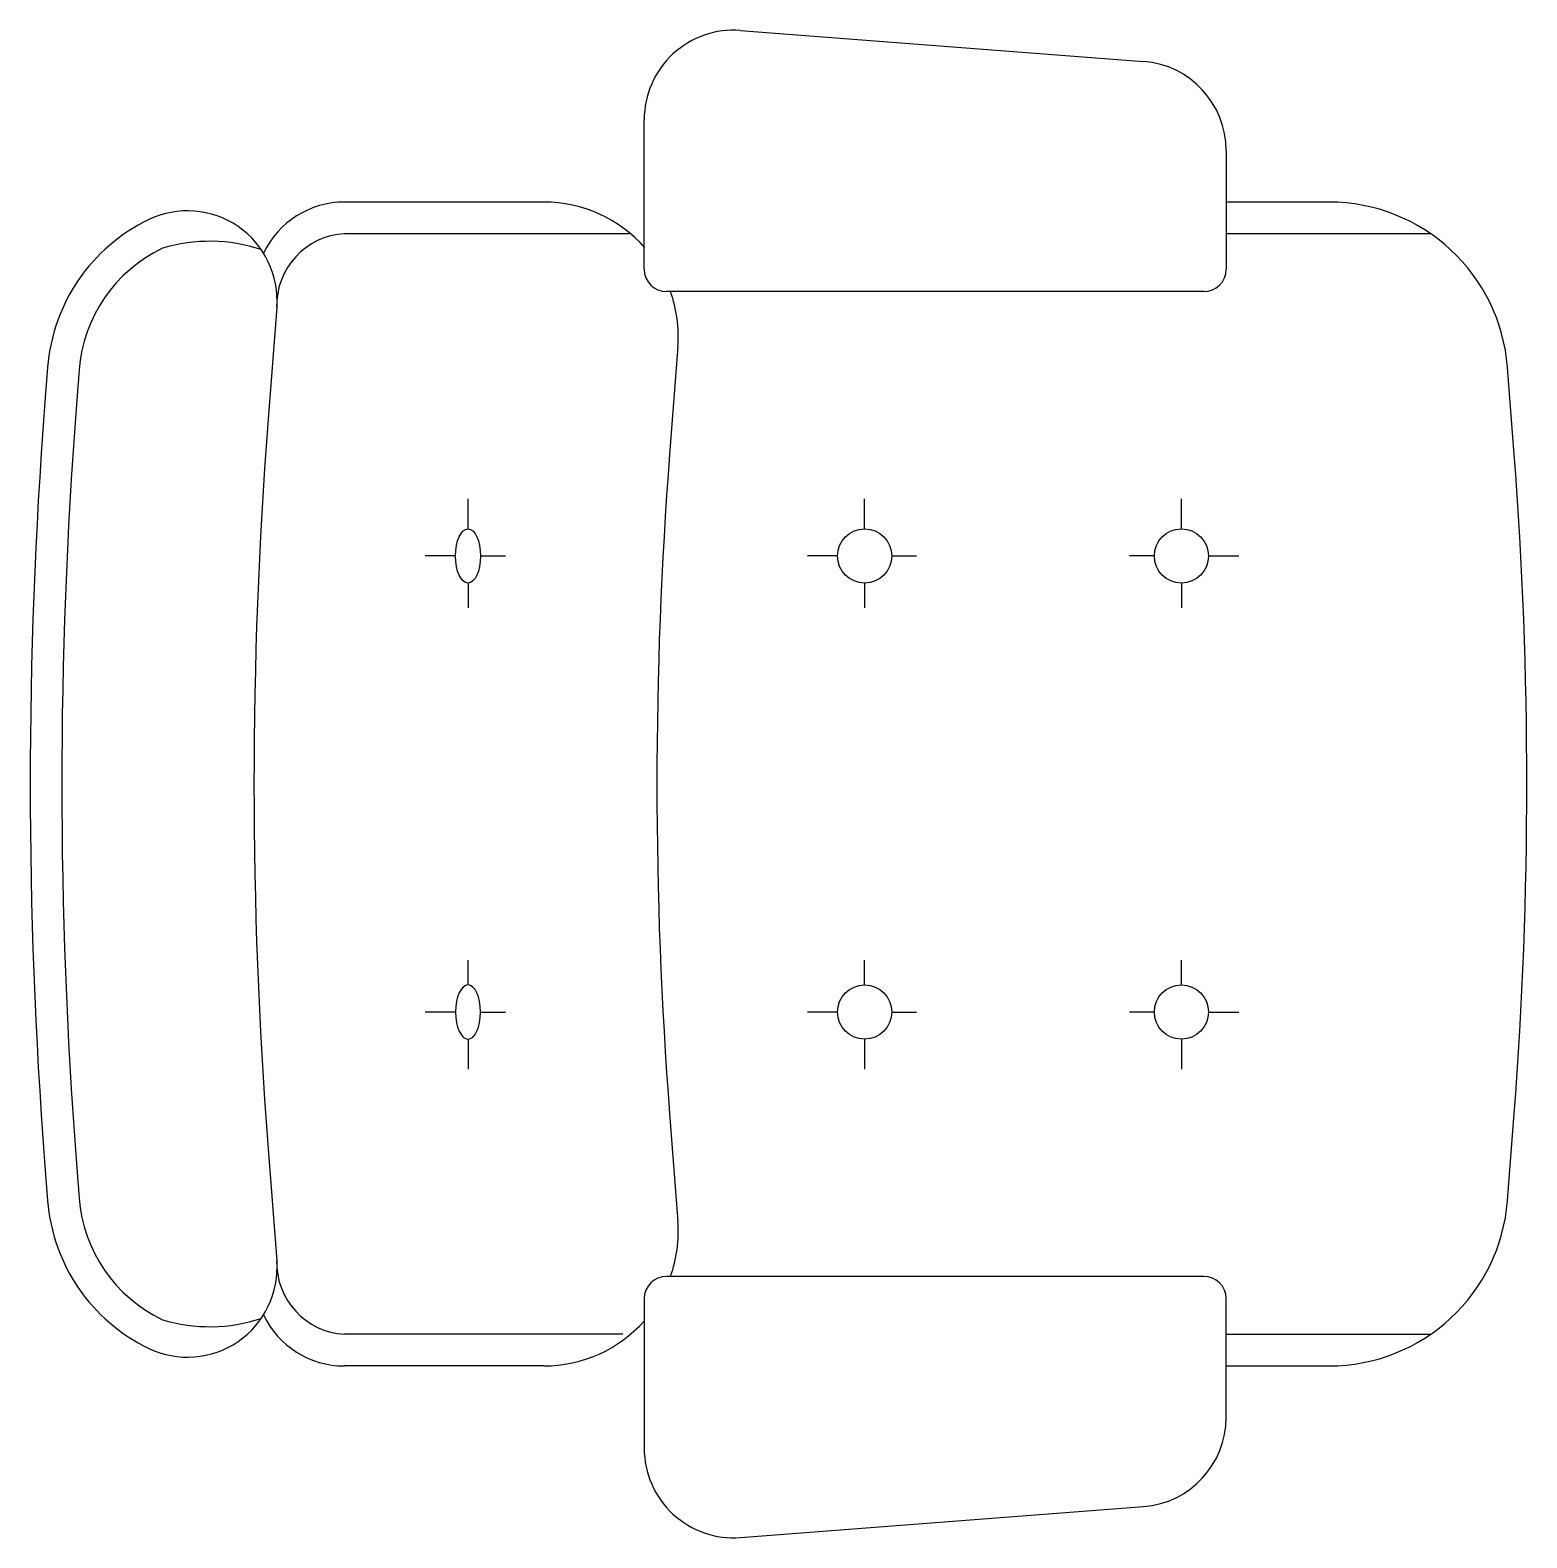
# Model space of a CAD drawing. Header units: millimetres. Extents: x -878.037 to -877.201, y 2725.556 to 2726.398.
import ezdxf

# ---------------------------------------------------------------- set-up
doc = ezdxf.new("R2010")
doc.units = ezdxf.units.MM
doc.header["$LTSCALE"] = 10
doc.layers.add('Móveis_cadeiras', color=2, linetype='Continuous')

msp = doc.modelspace()

# ---------------------------------------------------------------- linework, layer by layer
at = {"layer": 'Móveis_cadeiras'}
for p, q in [((-877.63976, 2726.3979), (-877.41476, 2726.38059)), ((-877.69359, 2726.26454), (-877.69359, 2726.34805)), ((-877.36859, 2726.33074), (-877.36859, 2726.26454)), ((-877.74958, 2726.30204), (-877.86095, 2726.30204)), ((-877.31119, 2726.30204), (-877.36859, 2726.30204)), ((-877.38109, 2726.25204), (-877.68109, 2726.25204)), ((-877.89877, 2726.2433), (-877.90377, 2726.17837)), ((-877.6748, 2726.22129), (-877.67943, 2726.16111)), ((-878.02673, 2726.20971), (-878.0284, 2726.18796)), ((-877.20775, 2726.16111), (-877.21149, 2726.20971)), ((-877.67943, 2725.79297), (-877.6748, 2725.73279)), ((-877.21149, 2725.74437), (-877.20775, 2725.79297)), ((-877.90377, 2725.77571), (-877.89877, 2725.71078)), ((-878.0284, 2725.76613), (-878.02673, 2725.74437)), ((-877.38109, 2725.70204), (-877.68109, 2725.70204)), ((-877.69359, 2725.68954), (-877.69359, 2725.60603)), ((-877.36859, 2725.62334), (-877.36859, 2725.68954)), ((-877.74958, 2725.65204), (-877.861, 2725.65204)), ((-877.36859, 2725.65204), (-877.31119, 2725.65204)), ((-877.63976, 2725.55618), (-877.41476, 2725.57349))]:
    msp.add_line(p, q, dxfattribs=at)
at = {"layer": 'Móveis_cadeiras', "color": 1}
for p, q in [((-877.70201, 2726.28438), (-877.86095, 2726.28438)), ((-877.25445, 2726.28438), (-877.36859, 2726.28438)), ((-878.00912, 2726.20836), (-878.01079, 2726.1866)), ((-877.79198, 2726.11955), (-877.79198, 2726.13637)), ((-877.57052, 2726.11955), (-877.57052, 2726.13637)), ((-877.39357, 2726.11955), (-877.39357, 2726.13637)), ((-877.79918, 2726.10442), (-877.816, 2726.10442)), ((-877.78499, 2726.10442), (-877.77105, 2726.10442)), ((-877.58565, 2726.10442), (-877.60247, 2726.10442)), ((-877.55539, 2726.10442), (-877.54145, 2726.10442)), ((-877.4087, 2726.10442), (-877.42264, 2726.10442)), ((-877.37844, 2726.10442), (-877.36161, 2726.10442)), ((-877.79198, 2726.08929), (-877.79198, 2726.07535)), ((-877.57052, 2726.08929), (-877.57052, 2726.07535)), ((-877.39357, 2726.08929), (-877.39357, 2726.07535)), ((-877.79198, 2725.86479), (-877.79198, 2725.87873)), ((-877.57052, 2725.86479), (-877.57052, 2725.87873)), ((-877.39357, 2725.86479), (-877.39357, 2725.87873)), ((-877.79918, 2725.84966), (-877.816, 2725.84966)), ((-877.78499, 2725.84966), (-877.77105, 2725.84966)), ((-877.58565, 2725.84966), (-877.60247, 2725.84966)), ((-877.55539, 2725.84966), (-877.54145, 2725.84966)), ((-877.4087, 2725.84966), (-877.42264, 2725.84966)), ((-877.37844, 2725.84966), (-877.36161, 2725.84966)), ((-877.79198, 2725.83453), (-877.79198, 2725.81771)), ((-877.57052, 2725.83453), (-877.57052, 2725.81771)), ((-877.39357, 2725.83453), (-877.39357, 2725.81771)), ((-878.01079, 2725.76748), (-878.00912, 2725.74573)), ((-877.70544, 2725.6697), (-877.861, 2725.6697)), ((-877.36859, 2725.6697), (-877.25445, 2725.6697))]:
    msp.add_line(p, q, dxfattribs=at)
for centre in [(-877.57052, 2726.10442), (-877.39357, 2726.10442), (-877.57052, 2725.84966), (-877.39357, 2725.84966)]:
    msp.add_circle(centre, 0.01513, dxfattribs=at)
at = {"layer": 'Móveis_cadeiras'}
for centre, radius, start, end in [((-877.64359, 2726.34805), 0.05, 85.60129, 180), ((-877.41859, 2726.33074), 0.05, 0, 85.60129), ((-877.86095, 2726.25204), 0.05, 90, 154.6251), ((-877.74958, 2726.22704), 0.075, 41.22129, 90), ((-877.31119, 2726.20204), 0.1, 4.39871, 90), ((-877.94863, 2726.24713), 0.05, 355.6013, 115.6013), ((-877.92702, 2726.20204), 0.1, 115.6013, 175.6013), ((-877.68109, 2726.26454), 0.0125, 180, 270), ((-877.38109, 2726.26454), 0.0125, 270, 0), ((-877.74958, 2726.22704), 0.075, 355.6013, 19.52087), ((-875.2865, 2725.97704), 2.75, 175.60129, 184.39871), ((-875.2865, 2725.97704), 2.625, 175.60129, 184.39871), ((-875.2865, 2725.97704), 2.4, 175.60129, 184.39871), ((-879.60068, 2725.97704), 2.4, 355.60129, 4.39871), ((-877.92702, 2725.75204), 0.1, 184.39871, 244.39871), ((-877.31119, 2725.75204), 0.1, 270, 355.60129), ((-877.74958, 2725.72704), 0.075, 340.45096, 4.39871), ((-877.94863, 2725.70695), 0.05, 244.39871, 4.39871), ((-877.68109, 2725.68954), 0.0125, 90, 180), ((-877.38109, 2725.68954), 0.0125, 0, 90), ((-877.861, 2725.70204), 0.05, 205.43736, 270), ((-877.74958, 2725.72704), 0.075, 270, 318.40702), ((-877.41859, 2725.62334), 0.05, 274.39871, 0), ((-877.64359, 2725.60603), 0.05, 180, 274.39871)]:
    msp.add_arc(centre, radius, start, end, dxfattribs=at)
at = {"layer": 'Móveis_cadeiras', "color": 1}
for centre, radius, start, end in [((-877.85869, 2726.24434), 0.0401, 93.22955, 181.49729), ((-877.92702, 2726.20204), 0.08234, 115.6013, 175.6013), ((-877.93633, 2726.18824), 0.09189, 71.67244, 106.61446), ((-875.2865, 2725.97704), 2.73234, 175.60129, 184.39871), ((-877.92702, 2725.75204), 0.08234, 184.39871, 244.39871), ((-877.85872, 2725.7097), 0.04007, 178.45302, 266.73866), ((-877.93633, 2725.76584), 0.09189, 253.38554, 288.32756)]:
    msp.add_arc(centre, radius, start, end, dxfattribs=at)
msp.add_ellipse((-877.79198, 2726.10442), major_axis=(0, 0.01513), ratio=0.462303, dxfattribs=at)
at = {"layer": 'Móveis_cadeiras', "color": 1, "extrusion": (0, 0, -1)}
msp.add_ellipse((-877.79198, 2725.84966), major_axis=(0, -0.01513), ratio=0.462303, dxfattribs=at)

doc.saveas('drawing.dxf')
